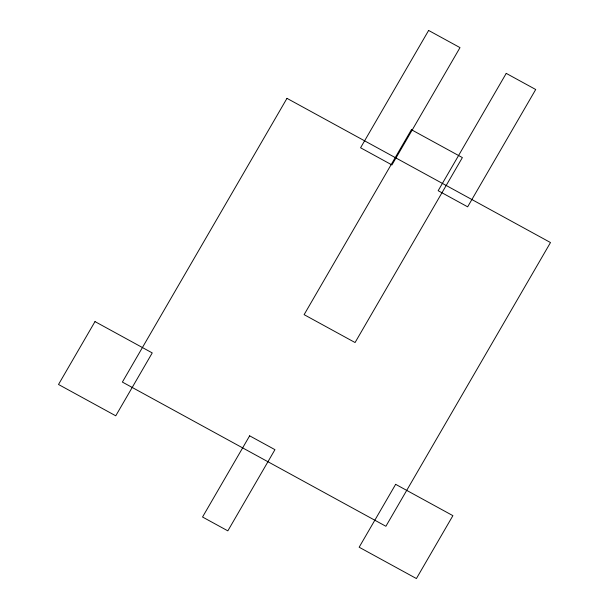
<?xml version="1.0" encoding="UTF-8"?>
<svg xmlns="http://www.w3.org/2000/svg" width="609" height="609" viewBox="0 0 609 609"><rect width="100%" height="100%" fill="white"/><g stroke="black" fill="none" stroke-linecap="round" stroke-linejoin="round"><path stroke-width="0.91" d="M94.996 321.59L58.51 384.485L115.756 415.81L152.242 352.916L94.996 321.59M286.976 98.353L122.379 382.079L385.893 526.275L550.49 242.542L286.976 98.353M428.629 30.45L360.566 147.774L391.937 164.94L460.001 47.616L428.629 30.45M411.41 129.702L304.112 314.655L355.07 342.54L462.368 157.586L411.41 129.702M249.644 435.823L202.538 517.018L227.842 530.858L274.948 449.663L249.644 435.823M506.231 73.377L438.168 190.701L467.651 206.832L535.714 89.508L506.231 73.377M395.652 484.33L359.158 547.225L416.411 578.55L452.898 515.656L395.652 484.33"/></g></svg>
